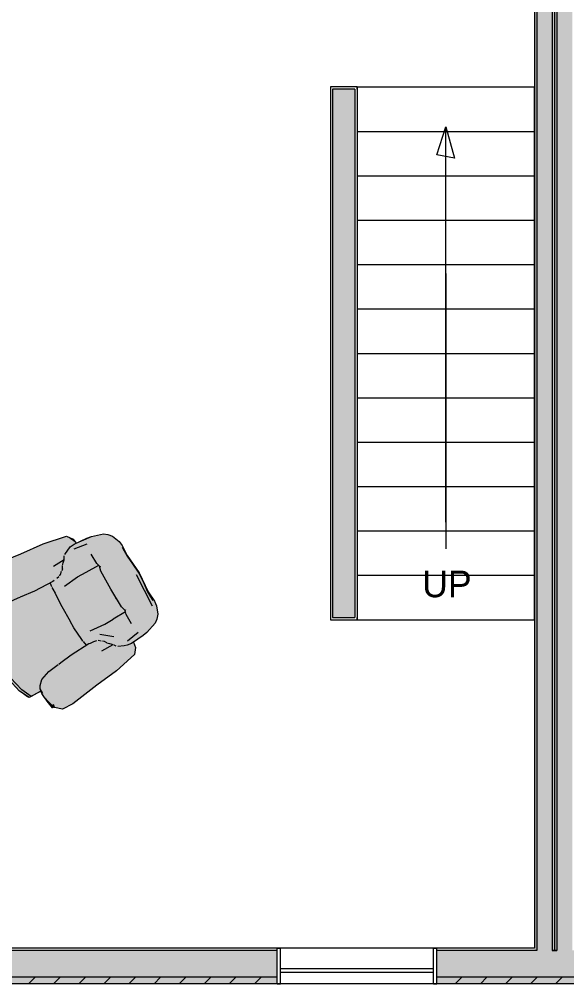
# Model space of a CAD drawing. Header units: inches. Extents: x 99 to 12024, y -5408 to 2559.
# Drawn here: x 8087 to 8210.4, y -4783 to -4565.7 of the extents above; entities that cross this region are included whole.
import ezdxf

# ---------------------------------------------------------------- set-up
doc = ezdxf.new("R2010")
doc.units = ezdxf.units.IN
doc.header["$LTSCALE"] = 96
doc.header["$MEASUREMENT"] = 0
for name, color, linetype, lineweight, true_color in [('Furniture_ Interior', 7, 'Continuous', 25, 0x8080c0), ('Hatch', 7, 'Continuous', 0, 0x919191), ('Stairs & Ramps_ Up_Down Arrows', 7, 'Continuous', 13, 0x000080)]:
    doc.layers.add(name, color=color, linetype=linetype, lineweight=lineweight, true_color=true_color)
for name, color, linetype, lineweight in [('Stairs & Ramps', 7, 'Continuous', 13), ('Walls_  Normal', 6, 'Continuous', 13), ('Windows', 5, 'Continuous', 5)]:
    doc.layers.add(name, color=color, linetype=linetype, lineweight=lineweight)
doc.styles.get("Standard").update_dxf_attribs({"font": 'arial.ttf'})

# ---------------------------------------------------------------- blocks, each defined once
blk = doc.blocks.new('Seating_Chairs_Armchairs_Marido Recliner')
at = {"layer": 'Furniture_ Interior', "color": 163, "lineweight": 0, "true_color": 0x8080c0, "transparency": 33554687}
for p, q in [((-0.06, 45.56), (8.57, 45.02)), ((-13.17, 34.28), (-12.64, 38.04)), ((12.53, 38.04), (13.06, 34.28)), ((-6.75, 33.94), (-6.65, 37.88)), ((2.78, 37.49), (1.6, 37.51)), ((6.54, 37.88), (6.64, 33.94)), ((10.5, 31.64), (8.26, 28.64)), ((12.73, 30.91), (12.24, 30.55)), ((-12.06, 30.34), (-11.96, 26.87)), ((-10.31, 28.69), (-10.9, 29.1)), ((-10.34, 28.71), (-10.01, 28.27)), ((11.96, 26.87), (12.06, 30.42)), ((-9.1, 26.73), (-9.01, 26.06)), ((9.83, 28.05), (9.34, 27.37)), ((-8.84, 23.83), (-7.91, 23.64)), ((3.59, 23.32), (1.79, 23.35)), ((7.07, 23.59), (3.59, 23.32)), ((7.58, 23.58), (7.07, 23.59)), ((-17.49, 7.87), (-18.23, 7.71)), ((-16.86, 7.22), (-16.85, 7.15)), ((-11.69, 7.39), (-11.45, 7.7)), ((17.68, 7.15), (16.83, 7.16)), ((-12.44, 6.82), (-13.77, 6.86))]:
    blk.add_line(p, q, dxfattribs=at)
blk.add_lwpolyline([(-9.17, 46.09), (-7.98, 46.24), (-5.19, 46.05), (-0.05, 46.56), (5.08, 46.06), (7.87, 46.25), (9.07, 46.09), (11.06, 45.22), (11.97, 44.37), (12.62, 43.4), (13.59, 40.13), (13.78, 38.81), (14, 35.57), (15.39, 35.36), (16.81, 34.15), (18.01, 27.58), (18.67, 20.87), (19.66, 12.57), (19.56, 9.32), (18.23, 7.71), (18.11, 7.67), (18.02, 7.13), (15.92, 6.8), (15.39, 6.8), (14.86, 6.66), (13.65, 6.6), (13.09, 6.7), (12.97, 3), (12.65, 2.73), (11.49, 2.17), (10.42, 1.57), (6.51, 0.59), (-0.18, 0), (-6.85, 0.59), (-10.77, 1.57), (-11.83, 2.17), (-12.99, 2.73), (-13.32, 3), (-13.34, 3.77), (-13.36, 4.31), (-13.37, 4.82), (-13.43, 6.64), (-13.65, 6.6), (-14.86, 6.66), (-15.39, 6.8), (-16.21, 6.8), (-18.33, 7.16), (-18.47, 7.99), (-19.56, 9.32), (-19.66, 12.57), (-18.67, 20.87), (-18.01, 27.58), (-16.81, 34.15), (-15.39, 35.36), (-14.11, 35.55), (-13.7, 40.13), (-12.73, 43.4), (-12.08, 44.36), (-11.17, 45.22)], close=True, dxfattribs=at)
for points in [[(-13.08, 31.24), (-14.09, 33.59), (-14.16, 34.93), (-13.89, 38.81), (-13.7, 40.13), (-12.73, 43.4), (-12.08, 44.36), (-11.17, 45.22), (-9.17, 46.09), (-7.98, 46.24), (-5.19, 46.05), (-0.05, 46.56), (5.08, 46.06), (7.87, 46.25), (9.07, 46.09), (11.06, 45.22), (11.97, 44.37), (12.62, 43.4), (13.59, 40.13), (13.78, 38.81), (14.04, 34.93)], [(-7.62, 46.03), (-6.57, 45.95), (-5.1, 45.92), (-2.79, 46.19), (-0.06, 46.41), (2.68, 46.18), (5, 45.9), (6.47, 45.93), (7.52, 46.01)], [(-6.36, 37.98), (-7.29, 37.66), (-9.98, 37.6)], [(6.1, 38.13), (6.25, 37.98), (5.01, 37.6), (-0.06, 37.47), (-5.15, 37.6), (-6.36, 37.98), (-6.21, 38.13)], [(9.88, 37.6), (7.21, 37.66), (6.25, 37.98)], [(-11.81, 7.25), (-11.9, 7.19), (-12.44, 6.82), (-13.65, 6.6), (-14.86, 6.66), (-16.42, 7.07), (-18.23, 7.71), (-19.56, 9.32), (-19.66, 12.57), (-18.67, 20.87), (-18.01, 27.58), (-16.81, 34.15), (-15.39, 35.36), (-14.11, 35.55)], [(-6.39, 26.82), (-6.81, 31.23), (-6.75, 33.94)], [(6.28, 26.82), (6.7, 31.23), (6.64, 33.94)], [(14.04, 34.93), (13.85, 33.68), (13.68, 32.83), (12.98, 31.24)], [(14, 35.57), (15.39, 35.36), (16.81, 34.15), (18.01, 27.58), (18.67, 20.87), (19.66, 12.57), (19.56, 9.32), (18.23, 7.71), (17.49, 7.87)], [(-11.04, 29.21), (-11.5, 29.73), (-12.06, 30.34), (-12.89, 30.96)], [(10.88, 29.1), (10.34, 28.73), (10, 28.29)], [(10.91, 29.14), (11.37, 29.67), (12.06, 30.42)], [(-9.17, 27.06), (-9.39, 27.43), (-9.96, 28.21)], [(9.03, 18.97), (8.8, 24.74), (8.89, 25.16), (9.02, 26.22), (9.09, 26.73), (9.17, 27.09)], [(-8.89, 25.13), (-8.8, 24.7), (-9.03, 18.97), (-9.53, 14.75)], [(7.71, 23.61), (8.81, 23.84), (8.84, 23.83)], [(-7.69, 23.58), (-7.18, 23.59), (-6.05, 23.58), (-3.24, 23.39), (-2.38, 23.4), (1.77, 23.35)], [(9.49, 14.73), (9.41, 15.39), (9.03, 18.97)], [(-10.63, 8.85), (-9.85, 11.29), (-9.58, 14.13), (-9.53, 14.75)], [(13.77, 6.86), (12.44, 6.82), (11.74, 7.29), (10.69, 8.56), (9.85, 11.29), (9.51, 14.47)], [(-18.47, 7.99), (-18.33, 7.16), (-18.32, 7.13), (-17.98, 7.15), (-17.97, 7.62)], [(-15.39, 6.8), (-16.21, 6.8), (-18.32, 7.13)], [(-16.21, 6.8), (-16.88, 6.92), (-17.98, 7.15), (-17.13, 7.16)], [(-16.65, 7.15), (-17.13, 7.16), (-17.12, 7.32)], [(-10.63, 8.85), (-10.74, 8.52), (-11.66, 7.45)], [(18.23, 7.71), (16.42, 7.07), (14.86, 6.66), (13.65, 6.6), (12.44, 6.82)], [(15.39, 6.8), (15.92, 6.8), (18.02, 7.13), (17.68, 7.15), (17.69, 7.52)], [(16.65, 7.15), (16.83, 7.16), (16.83, 7.21)], [(18.11, 7.67), (18.03, 7.16), (18.02, 7.13)], [(13.09, 6.7), (12.99, 3.67), (10.43, 2.27), (6.51, 1.23), (-0.18, 0.62), (-6.85, 1.23), (-10.78, 2.27), (-13.33, 3.67), (-13.43, 6.64)], [(-11.83, 2.17), (-12.99, 2.73), (-13.32, 3), (-13.43, 6.64)], [(13.09, 6.7), (12.97, 3), (12.65, 2.73), (11.49, 2.17)], [(12.99, 3.67), (12.97, 3), (10.42, 1.57), (6.51, 0.59), (-0.18, 0), (-6.85, 0.59), (-10.77, 1.57), (-13.32, 3), (-13.33, 3.67)]]:
    blk.add_lwpolyline(points, dxfattribs=at)
at = {"layer": 'Furniture_ Interior', "color": 7, "lineweight": 0, "true_color": 0xffffff, "transparency": 33554687}
for points in [[(-0.05, 46.56), (14, 35.57), (-0.05, 46.56), (-14.11, 35.55)], [(-5.19, 46.05), (-0.05, 46.56), (-5.19, 46.05), (-14.11, 35.55)], [(-14.11, 35.55), (-13.7, 40.13), (-14.11, 35.55), (-5.19, 46.05)], [(-5.19, 46.05), (-13.7, 40.13), (-5.19, 46.05), (-7.98, 46.24)], [(-7.98, 46.24), (-13.7, 40.13), (-7.98, 46.24), (-12.73, 43.4)], [(-9.17, 46.09), (-7.98, 46.24), (-9.17, 46.09), (-12.73, 43.4)], [(-12.73, 43.4), (-12.08, 44.36), (-12.73, 43.4), (-9.17, 46.09)], [(-9.17, 46.09), (-12.08, 44.36), (-9.17, 46.09), (-11.17, 45.22)], [(-0.05, 46.56), (5.08, 46.06), (-0.05, 46.56), (14, 35.57)], [(7.87, 46.25), (13.59, 40.13), (7.87, 46.25), (5.08, 46.06)], [(13.59, 40.13), (13.78, 38.81), (13.59, 40.13), (5.08, 46.06)], [(5.08, 46.06), (13.78, 38.81), (5.08, 46.06), (14, 35.57)], [(7.87, 46.25), (9.07, 46.09), (7.87, 46.25), (12.62, 43.4)], [(12.62, 43.4), (13.59, 40.13), (12.62, 43.4), (7.87, 46.25)], [(11.06, 45.22), (11.97, 44.37), (11.06, 45.22), (9.07, 46.09)], [(9.07, 46.09), (11.97, 44.37), (9.07, 46.09), (12.62, 43.4)], [(18.01, 27.58), (-18.01, 27.58), (18.01, 27.58), (14, 35.57)], [(-18.01, 27.58), (-14.11, 35.55), (-18.01, 27.58), (14, 35.57)], [(-16.81, 34.15), (-14.11, 35.55), (-16.81, 34.15), (-18.01, 27.58)], [(-15.39, 35.36), (-14.11, 35.55), (-15.39, 35.36), (-16.81, 34.15)], [(14, 35.57), (15.39, 35.36), (14, 35.57), (16.81, 34.15)], [(14, 35.57), (16.81, 34.15), (14, 35.57), (18.01, 27.58)], [(18.01, 27.58), (18.67, 20.87), (18.01, 27.58), (-18.67, 20.87)], [(-18.67, 20.87), (-18.01, 27.58), (-18.67, 20.87), (18.01, 27.58)], [(-19.66, 12.57), (-18.67, 20.87), (-19.66, 12.57), (-13.43, 6.64)], [(13.09, 6.7), (-13.43, 6.64), (13.09, 6.7), (-18.67, 20.87)], [(18.67, 20.87), (13.09, 6.7), (18.67, 20.87), (-18.67, 20.87)], [(19.66, 12.57), (13.09, 6.7), (19.66, 12.57), (18.67, 20.87)], [(-18.47, 7.99), (-19.56, 9.32), (-18.47, 7.99), (-19.66, 12.57)], [(-15.39, 6.8), (-18.47, 7.99), (-15.39, 6.8), (-19.66, 12.57)], [(-13.43, 6.64), (-15.39, 6.8), (-13.43, 6.64), (-19.66, 12.57)], [(15.39, 6.8), (13.09, 6.7), (15.39, 6.8), (19.66, 12.57)], [(19.66, 12.57), (18.11, 7.67), (19.66, 12.57), (15.39, 6.8)], [(19.56, 9.32), (18.11, 7.67), (19.56, 9.32), (19.66, 12.57)], [(-16.21, 6.8), (-18.33, 7.16), (-16.21, 6.8), (-18.47, 7.99)], [(-15.39, 6.8), (-16.21, 6.8), (-15.39, 6.8), (-18.47, 7.99)], [(18.11, 7.67), (15.92, 6.8), (18.11, 7.67), (15.39, 6.8)], [(18.02, 7.13), (15.92, 6.8), (18.02, 7.13), (18.11, 7.67)], [(18.23, 7.71), (18.11, 7.67), (18.23, 7.71), (19.56, 9.32)], [(-14.86, 6.66), (-15.39, 6.8), (-14.86, 6.66), (-13.43, 6.64)], [(-13.43, 6.64), (-13.65, 6.6), (-13.43, 6.64), (-14.86, 6.66)], [(-0.18, 0), (-13.43, 6.64), (-0.18, 0), (13.09, 6.7)], [(-6.85, 0.59), (-13.43, 6.64), (-6.85, 0.59), (-0.18, 0)], [(-13.37, 4.82), (-13.43, 6.64), (-13.37, 4.82), (-10.77, 1.57)], [(-10.77, 1.57), (-13.43, 6.64), (-10.77, 1.57), (-6.85, 0.59)], [(-11.83, 2.17), (-13.36, 4.31), (-11.83, 2.17), (-13.37, 4.82)], [(-10.77, 1.57), (-11.83, 2.17), (-10.77, 1.57), (-13.37, 4.82)], [(6.51, 0.59), (-0.18, 0), (6.51, 0.59), (13.09, 6.7)], [(13.09, 6.7), (10.42, 1.57), (13.09, 6.7), (6.51, 0.59)], [(11.49, 2.17), (10.42, 1.57), (11.49, 2.17), (13.09, 6.7)], [(13.09, 6.7), (12.65, 2.73), (13.09, 6.7), (11.49, 2.17)], [(12.97, 3), (12.65, 2.73), (12.97, 3), (13.09, 6.7)], [(14.86, 6.66), (13.09, 6.7), (14.86, 6.66), (15.39, 6.8)], [(13.65, 6.6), (13.09, 6.7), (13.65, 6.6), (14.86, 6.66)], [(-13.34, 3.77), (-13.36, 4.31), (-13.34, 3.77), (-11.83, 2.17)], [(-13.32, 3), (-13.34, 3.77), (-13.32, 3), (-12.99, 2.73)], [(-12.99, 2.73), (-13.34, 3.77), (-12.99, 2.73), (-11.83, 2.17)]]:
    blk.add_solid(points, dxfattribs=at)

msp = doc.modelspace()

# ---------------------------------------------------------------- linework, layer by layer
at = {"layer": 'Hatch', "color": 1, "transparency": 33554687}
for p, q in [((8089.09, -4783), (8090.59, -4781.5)), ((8094.74, -4783), (8096.24, -4781.5)), ((8100.4, -4783), (8101.9, -4781.5)), ((8106.06, -4783), (8107.56, -4781.5)), ((8111.71, -4783), (8113.21, -4781.5)), ((8117.37, -4783), (8118.87, -4781.5)), ((8123.03, -4783), (8124.53, -4781.5)), ((8128.68, -4783), (8130.18, -4781.5)), ((8134.34, -4783), (8135.84, -4781.5)), ((8140, -4783), (8141.5, -4781.5)), ((8185.25, -4783), (8186.75, -4781.5)), ((8190.91, -4783), (8192.41, -4781.5)), ((8196.57, -4783), (8198.07, -4781.5)), ((8202.22, -4783), (8203.72, -4781.5)), ((8207.88, -4783), (8209.38, -4781.5))]:
    msp.add_line(p, q, dxfattribs=at)
at = {"layer": 'Stairs & Ramps', "transparency": 33554687}
for p, q in [((8163.12, -4581), (8163.12, -4591)), ((8163.12, -4581), (8203.12, -4581)), ((8203.12, -4591), (8203.12, -4581)), ((8163.12, -4591), (8163.12, -4601)), ((8163.12, -4591), (8203.12, -4591)), ((8203.12, -4601), (8203.12, -4591)), ((8163.12, -4601), (8163.12, -4611)), ((8163.12, -4601), (8203.12, -4601)), ((8163.12, -4601), (8163.12, -4611)), ((8163.12, -4601), (8203.12, -4601)), ((8203.12, -4611), (8203.12, -4601)), ((8203.12, -4611), (8203.12, -4601)), ((8163.12, -4611), (8163.12, -4621)), ((8163.12, -4611), (8203.12, -4611)), ((8163.12, -4611), (8163.12, -4621)), ((8163.12, -4611), (8203.12, -4611)), ((8203.12, -4621), (8203.12, -4611)), ((8203.12, -4621), (8203.12, -4611)), ((8163.12, -4621), (8163.12, -4631)), ((8163.12, -4621), (8203.12, -4621)), ((8163.12, -4621), (8163.12, -4631)), ((8163.12, -4621), (8203.12, -4621)), ((8203.12, -4631), (8203.12, -4621)), ((8203.12, -4631), (8203.12, -4621)), ((8163.12, -4631), (8163.12, -4641)), ((8163.12, -4631), (8203.12, -4631)), ((8163.12, -4631), (8163.12, -4641)), ((8163.12, -4631), (8203.12, -4631)), ((8203.12, -4641), (8203.12, -4631)), ((8203.12, -4641), (8203.12, -4631)), ((8163.12, -4641), (8163.12, -4651)), ((8163.12, -4641), (8203.12, -4641)), ((8163.12, -4641), (8163.12, -4651)), ((8163.12, -4641), (8203.12, -4641)), ((8203.12, -4651), (8203.12, -4641)), ((8203.12, -4651), (8203.12, -4641)), ((8163.12, -4651), (8163.12, -4661)), ((8163.12, -4651), (8203.12, -4651)), ((8163.12, -4651), (8163.12, -4661)), ((8163.12, -4651), (8203.12, -4651)), ((8203.12, -4661), (8203.12, -4651)), ((8203.12, -4661), (8203.12, -4651)), ((8163.12, -4661), (8163.12, -4671)), ((8163.12, -4661), (8203.12, -4661)), ((8163.12, -4661), (8163.12, -4671)), ((8163.12, -4661), (8203.12, -4661)), ((8203.12, -4671), (8203.12, -4661)), ((8203.12, -4671), (8203.12, -4661)), ((8163.12, -4671), (8163.12, -4681)), ((8163.12, -4671), (8203.12, -4671)), ((8163.12, -4671), (8163.12, -4681)), ((8163.12, -4671), (8203.12, -4671)), ((8203.12, -4681), (8203.12, -4671)), ((8203.12, -4681), (8203.12, -4671)), ((8163.12, -4681), (8163.12, -4685)), ((8163.12, -4681), (8203.12, -4681)), ((8163.12, -4681), (8163.12, -4691)), ((8163.12, -4681), (8203.12, -4681)), ((8203.12, -4685), (8203.12, -4681)), ((8203.12, -4691), (8203.12, -4681)), ((8163.12, -4691), (8163.12, -4701)), ((8163.12, -4691), (8203.12, -4691)), ((8203.12, -4701), (8203.12, -4691)), ((8163.12, -4701), (8203.12, -4701))]:
    msp.add_line(p, q, dxfattribs=at)
at = {"layer": 'Stairs & Ramps_ Up_Down Arrows', "transparency": 33554687}
for p, q in [((8181.12, -4596.3), (8183.12, -4590)), ((8183.12, -4679), (8183.12, -4590)), ((8183.12, -4590), (8185.12, -4597)), ((8185.12, -4597), (8181.12, -4596.3)), ((8183.12, -4623), (8183.12, -4685))]:
    msp.add_line(p, q, dxfattribs=at)
at = {"layer": 'Walls_  Normal', "transparency": 33554687}
for p, q in [((8207.12, -4406.5), (8207.12, -4775.5)), ((8207.62, -4406.5), (8207.62, -4775.5)), ((8208.12, -4406.5), (8208.12, -4775.5)), ((8203.12, -4509), (8203.12, -4775)), ((8203.62, -4508.5), (8203.62, -4775.5)), ((8163.12, -4581), (8157.12, -4581)), ((8157.12, -4581), (8157.12, -4581.5)), ((8157.12, -4581.5), (8157.12, -4700.5)), ((8162.62, -4581.5), (8157.62, -4581.5)), ((8157.62, -4581.5), (8157.62, -4700.5)), ((8162.62, -4581.5), (8162.62, -4700.5)), ((8163.12, -4581.5), (8163.12, -4581)), ((8163.12, -4581.5), (8163.12, -4700.5)), ((8157.12, -4700.5), (8157.12, -4701)), ((8157.12, -4701), (8163.12, -4701)), ((8157.62, -4700.5), (8162.62, -4700.5)), ((8163.12, -4701), (8163.12, -4700.5)), ((8145.12, -4775), (8001.12, -4775)), ((8145.12, -4783), (8145.12, -4775)), ((8181.12, -4783), (8181.12, -4775)), ((8203.12, -4775), (8181.12, -4775)), ((8145.12, -4775.5), (8001.12, -4775.5)), ((8145.12, -4781.5), (8145.12, -4775.5)), ((8181.12, -4781.5), (8181.12, -4775.5)), ((8203.62, -4775.5), (8181.12, -4775.5)), ((8207.12, -4775.5), (8207.62, -4775.5)), ((8208.12, -4775.5), (8207.12, -4775.5)), ((8207.62, -4775.5), (8208.12, -4775.5)), ((8145.12, -4781.5), (8001.12, -4781.5)), ((8232.12, -4781.5), (8181.12, -4781.5)), ((8145.12, -4783), (8001.12, -4783)), ((8232.12, -4783), (8181.12, -4783))]:
    msp.add_line(p, q, dxfattribs=at)
at = {"layer": 'Walls_  Normal', "color": 252, "true_color": 0x949494, "transparency": 33554687}
for points in [[(8207.12, -4406.5), (8207.12, -4775.5), (8203.62, -4406.5), (8203.62, -4775.5)], [(8207.62, -4406.5), (8207.62, -4775.5), (8207.12, -4406.5), (8207.12, -4775.5)], [(8208.12, -4406.5), (8208.12, -4775.5), (8207.62, -4406.5), (8207.62, -4775.5)], [(8211.62, -4406.5), (8211.62, -4775.5), (8208.12, -4406.5), (8208.12, -4775.5)], [(8162.62, -4581.5), (8162.62, -4700.5), (8157.62, -4581.5), (8157.62, -4700.5)], [(8145.12, -4781.5), (8001.12, -4781.5), (8145.12, -4775.5), (8001.12, -4775.5)], [(8232.12, -4781.5), (8181.12, -4781.5), (8232.12, -4775.5), (8181.12, -4775.5)], [(8145.12, -4783), (8001.12, -4783), (8145.12, -4781.5), (8001.12, -4781.5)], [(8232.12, -4783), (8181.12, -4783), (8232.12, -4781.5), (8181.12, -4781.5)]]:
    msp.add_solid(points, dxfattribs=at)
at = {"layer": 'Walls_  Normal', "color": 236, "true_color": 0x7a003d, "transparency": 33554687}
msp.add_solid([(8203.62, -4508.5), (8203.62, -4775.5), (8203.12, -4508.5), (8203.12, -4775.5)], dxfattribs=at)
at = {"layer": 'Windows', "transparency": 33554687}
for p, q in [((8181.12, -4775), (8145.12, -4775)), ((8145.12, -4775), (8145.87, -4775)), ((8145.12, -4783), (8145.12, -4775)), ((8145.87, -4783), (8145.87, -4775)), ((8180.37, -4775), (8181.12, -4775)), ((8180.37, -4783), (8180.37, -4775)), ((8181.12, -4783), (8181.12, -4775)), ((8145.87, -4779.6), (8180.37, -4779.6)), ((8145.87, -4780.4), (8180.37, -4780.4)), ((8181.12, -4783), (8145.12, -4783)), ((8145.12, -4783), (8145.87, -4783)), ((8180.37, -4783), (8181.12, -4783))]:
    msp.add_line(p, q, dxfattribs=at)

# ---------------------------------------------------------------- block references
at = {"layer": 'Furniture_ Interior', "transparency": 33554687, "xscale": 0.9157392978668212, "yscale": 0.8162250518798828, "rotation": 300.0000000000001}
msp.add_blockref('Seating_Chairs_Armchairs_Marido Recliner', (8081.17, -4709.47), dxfattribs=at)

# ---------------------------------------------------------------- texts
at = {"layer": 'Stairs & Ramps_ Up_Down Arrows', "transparency": 33554687, "insert": (8177.81, -4696.03), "char_height": 6, "width": 15.84, "attachment_point": 7}
msp.add_mtext('\\fChief Blueprint|b0|i0|c0|p0;UP', dxfattribs=at)

doc.saveas('drawing.dxf')
